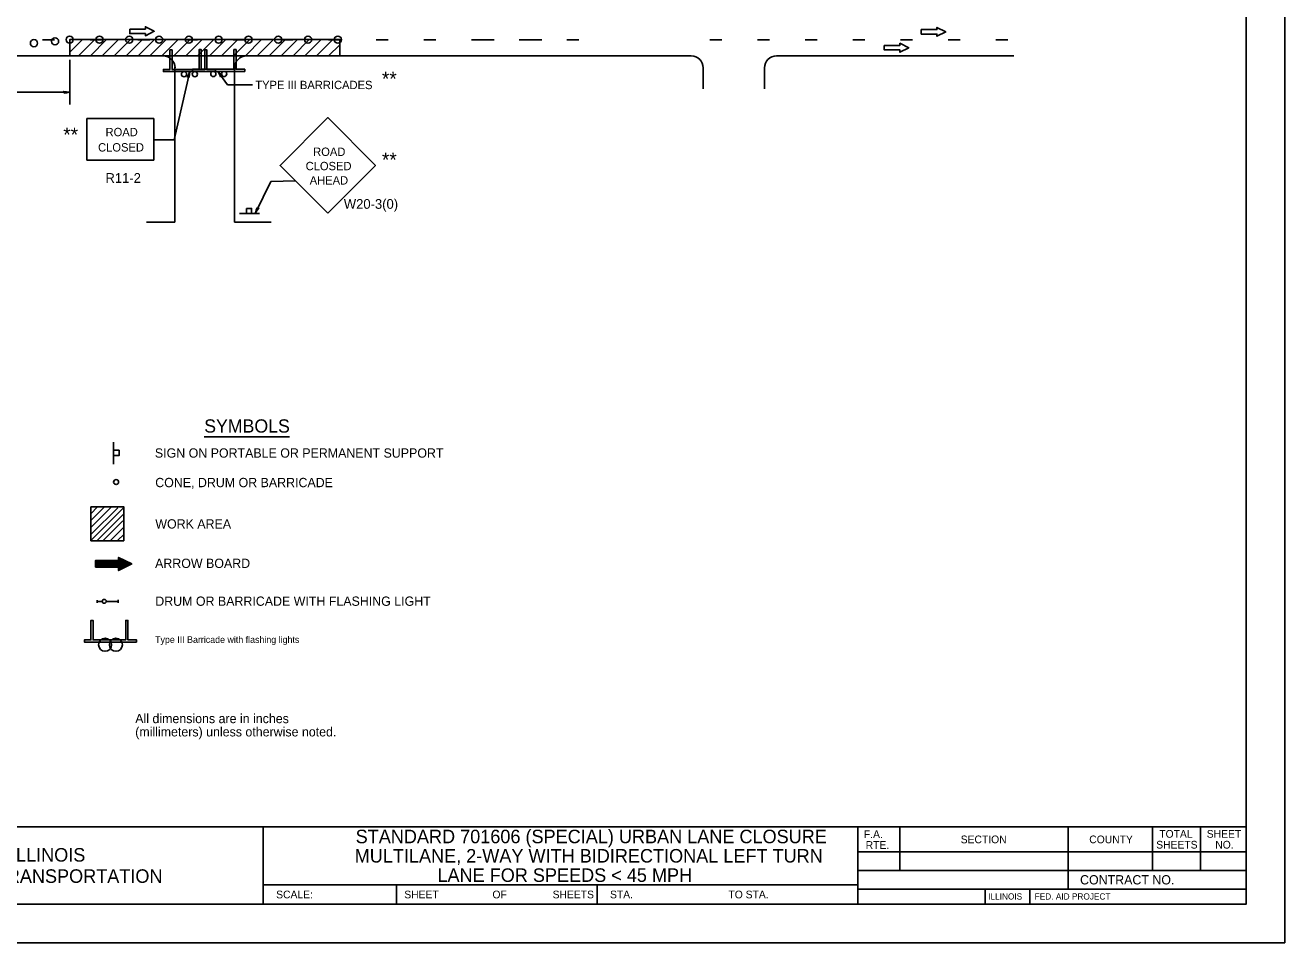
# Model space of a CAD drawing. Extents: x 92217 to 93577, y 75831 to 76271.
# Drawn here: x 93251.3 to 93577.4, y 75831.4 to 76068.8 of the extents above; entities that cross this region are included whole.
import ezdxf

# ---------------------------------------------------------------- set-up
doc = ezdxf.new("R2010")
doc.units = 0
for name, color, linetype in [('Design_PR_EOP', 7, 'Continuous'), ('Design_PR_Roadway Dimensions', 7, 'Continuous'), ('Level 48', 7, 'Continuous'), ('Sheets_50 Reference Boundary', 7, 'Continuous'), ('Sheets_General Details', 7, 'Continuous'), ('Sheets_Printer Plotting Border', 7, 'Continuous'), ('Stage_Construction Traffic Control', 7, 'Continuous'), ('Topo_PMK Symbols', 7, 'Continuous'), ('Topo_Traffic Sign', 7, 'Continuous')]:
    doc.layers.add(name, color=color, linetype=linetype)

msp = doc.modelspace()

# ---------------------------------------------------------------- linework, layer by layer
at = {"layer": 'Design_PR_EOP'}
for p, q in [((93171.83, 76060.86), (93308.59, 76060.86)), ((93290.07, 76057.99), (93290.07, 76017.87)), ((93305.5, 76057.77), (93305.5, 76017.87)), ((93308.59, 76060.86), (93423.74, 76060.86)), ((93426.83, 76052.38), (93426.83, 76057.77)), ((93442.69, 76052.38), (93442.69, 76057.77)), ((93445.78, 76060.86), (93507.24, 76060.86)), ((93290.07, 76017.87), (93282.68, 76017.87)), ((93305.5, 76017.87), (93314.94, 76017.87))]:
    msp.add_line(p, q, dxfattribs=at)
for centre, start, end in [((93286.99, 76057.77), 0, 90), ((93308.59, 76057.77), 90, 180), ((93423.74, 76057.77), 0, 90), ((93445.78, 76057.77), 90, 180)]:
    msp.add_arc(centre, 3.09, start, end, dxfattribs=at)
at = {"layer": 'Design_PR_Roadway Dimensions'}
for p, q in [((93262.81, 76059.81), (93262.81, 76048.27)), ((93246.31, 76051.45), (93262.81, 76051.45))]:
    msp.add_line(p, q, dxfattribs=at)
msp.add_lwpolyline([(93261.4, 76051.47), (93261.44, 76051.26), (93262.04, 76051.35), (93262.81, 76051.45), (93261.99, 76051.56), (93261.27, 76051.69), (93261.4, 76051.47), (93261.46, 76051.33), (93262.29, 76051.45), (93261.38, 76051.61), (93261.51, 76051.43), (93261.9, 76051.45), (93261.53, 76051.51)], dxfattribs=at)
at = {"layer": 'Level 48'}
msp.add_lwpolyline([(92897.4, 76271.44), (93577.4, 76271.44), (93577.4, 75831.44), (92897.4, 75831.44)], close=True, dxfattribs=at)
at = {"layer": 'Sheets_50 Reference Boundary'}
msp.add_lwpolyline([(92937.4, 76261.43), (93567.4, 76261.43), (93567.4, 75861.44), (92937.4, 75861.44)], close=True, dxfattribs=at)
at = {"layer": 'Sheets_General Details'}
for p, q in [((93577.4, 75831.44), (93577.4, 76271.44)), ((93274.17, 75960.93), (93274.17, 75955.22)), ((93297.64, 75962.3), (93319.7, 75962.3)), ((93268.27, 75942.43), (93270.04, 75944.2)), ((93268.27, 75938.89), (93273.51, 75944.13)), ((93268.32, 75940.68), (93271.74, 75944.1)), ((93268.32, 75935.49), (93276.93, 75944.1)), ((93268.46, 75937.19), (93275.26, 75943.99)), ((93270.02, 75935.58), (93276.91, 75942.48)), ((93271.57, 75935.58), (93276.58, 75940.59)), ((93273.42, 75935.49), (93276.86, 75938.93)), ((93275.21, 75935.49), (93276.89, 75937.17)), ((93269.95, 75919.42), (93269.95, 75920.06)), ((93269.95, 75919.74), (93271.25, 75919.74)), ((93272.28, 75919.76), (93275.37, 75919.76)), ((93275.37, 75919.77), (93275.37, 75920.13)), ((93275.37, 75919.42), (93275.37, 75920.06)), ((92937.4, 75861.44), (93567.4, 75861.44)), ((93312.88, 75861.44), (93312.88, 75841.44)), ((93466.88, 75861.44), (93466.88, 75841.44)), ((93477.69, 75861.44), (93477.69, 75850.13)), ((93521.29, 75861.44), (93521.29, 75845.33)), ((93543.13, 75861.44), (93543.13, 75850.13)), ((93555.54, 75861.44), (93555.54, 75850.13)), ((93466.88, 75854.93), (93567.4, 75854.93)), ((93466.88, 75850.13), (93567.4, 75850.13)), ((93312.88, 75846.44), (93466.88, 75846.44)), ((93347.4, 75846.44), (93347.4, 75841.44)), ((93399.4, 75846.44), (93399.4, 75841.44)), ((93466.88, 75845.33), (93567.4, 75845.33)), ((93499.83, 75845.33), (93499.83, 75841.44)), ((93511.43, 75845.33), (93511.43, 75841.44)), ((93577.4, 75831.44), (92897.4, 75831.44))]:
    msp.add_line(p, q, dxfattribs=at)
for points in [[(92937.4, 76261.44), (93567.4, 76261.44), (93567.4, 75841.44), (92937.4, 75841.44)], [(93275.6, 75958.89), (93274.17, 75958.89), (93274.17, 75957.46), (93275.6, 75957.46)], [(93268.32, 75944.22), (93268.32, 75935.44), (93276.82, 75935.44), (93276.82, 75944.22)]]:
    msp.add_lwpolyline(points, close=True, dxfattribs=at)
for points in [[(93269.46, 75928.58), (93269.46, 75930.29), (93275.46, 75930.29), (93275.46, 75931.15), (93278.89, 75929.44), (93275.46, 75927.72), (93275.46, 75928.58), (93269.46, 75928.58)], [(93269.51, 75930.23), (93275.51, 75930.25), (93275.5, 75931.01), (93278.76, 75929.44), (93275.53, 75927.82), (93275.51, 75928.67), (93269.55, 75928.65), (93269.51, 75930.16), (93275.63, 75930.19), (93275.58, 75930.8), (93278.57, 75929.42), (93275.63, 75927.98), (93275.57, 75928.73), (93269.62, 75928.72), (93269.56, 75930.07), (93275.7, 75930.09), (93275.64, 75930.65), (93278.38, 75929.42), (93275.68, 75928.1), (93275.63, 75928.82), (93269.72, 75928.82), (93269.62, 75929.97), (93275.79, 75930.02), (93275.74, 75930.49), (93278.17, 75929.4), (93275.77, 75928.24), (93275.68, 75928.9), (93269.78, 75928.88), (93269.72, 75929.89), (93269.85, 75929.87), (93269.82, 75928.98), (93269.98, 75928.95), (93269.94, 75929.87), (93275.84, 75929.9), (93275.84, 75930.32), (93277.94, 75929.42), (93275.84, 75928.36), (93275.76, 75928.98), (93270.07, 75928.98), (93270.07, 75929.77), (93275.87, 75929.74), (93275.93, 75930.13), (93277.71, 75929.4), (93275.96, 75928.53), (93275.81, 75929.08), (93270.18, 75929.05), (93270.13, 75929.63), (93275.89, 75929.63), (93276, 75929.97), (93277.4, 75929.42), (93277.53, 75929.42), (93276.03, 75928.7), (93275.89, 75929.14), (93270.31, 75929.11), (93270.23, 75929.45), (93275.89, 75929.51), (93276.07, 75929.81), (93277.19, 75929.37), (93276.12, 75928.86), (93275.92, 75929.22), (93270.36, 75929.15), (93270.33, 75929.34), (93275.9, 75929.42), (93276.1, 75929.67), (93276.93, 75929.37), (93276.13, 75928.98), (93276, 75929.27), (93270.44, 75929.21), (93270.43, 75929.27), (93275.9, 75929.34), (93276.12, 75929.55), (93276.72, 75929.35), (93276.15, 75929.11), (93276.06, 75929.31), (93276.12, 75929.45), (93276.49, 75929.34), (93276.2, 75929.22), (93276.15, 75929.32), (93276.25, 75929.32), (93275.58, 75930.85), (93278.54, 75929.47), (93275.87, 75929.55), (93270.27, 75929.55), (93269.92, 75929.01), (93269.87, 75929.89), (93270.07, 75929.81), (93275.86, 75929.83), (93275.86, 75929.67), (93270.21, 75929.67)], [(93280.12, 75909.21), (93266.63, 75909.21), (93266.63, 75909.77), (93268.31, 75909.77), (93268.31, 75914.83), (93268.87, 75914.83), (93268.87, 75909.77), (93277.31, 75909.77), (93277.31, 75914.83), (93277.87, 75914.83), (93277.87, 75909.77), (93280.12, 75909.77), (93280.12, 75909.21)]]:
    msp.add_lwpolyline(points, dxfattribs=at)
for centre, radius in [((93274.84, 75950.63), 0.643), ((93271.76, 75919.77), 0.514), ((93271.97, 75908.54), 1.69), ((93274.78, 75908.54), 1.69)]:
    msp.add_circle(centre, radius, dxfattribs=at)
at = {"layer": 'Sheets_Printer Plotting Border'}
msp.add_lwpolyline([(92897.4, 75831.44), (93577.4, 75831.44), (93577.4, 76271.44), (92897.4, 76271.44)], close=True, dxfattribs=at)
at = {"layer": 'Stage_Construction Traffic Control'}
for p, q in [((93262.86, 76061.83), (93266.1, 76065.07)), ((93265.09, 76060.86), (93269.3, 76065.07)), ((93268.17, 76060.86), (93272.38, 76065.07)), ((93271.26, 76060.86), (93275.47, 76065.07)), ((93274.34, 76060.86), (93278.56, 76065.07)), ((93277.43, 76060.86), (93281.64, 76065.07)), ((93280.51, 76060.86), (93284.73, 76065.07)), ((93283.6, 76060.86), (93287.81, 76065.07)), ((93286.69, 76060.86), (93290.9, 76065.07)), ((93289.77, 76060.86), (93293.99, 76065.07)), ((93292.86, 76060.86), (93297.07, 76065.07)), ((93295.94, 76060.86), (93300.16, 76065.07)), ((93299.03, 76060.86), (93303.24, 76065.07)), ((93302.11, 76060.86), (93306.33, 76065.07)), ((93305.2, 76060.86), (93309.41, 76065.07)), ((93308.29, 76060.86), (93312.5, 76065.07)), ((93311.37, 76060.86), (93315.58, 76065.07)), ((93314.46, 76060.86), (93318.67, 76065.07)), ((93317.54, 76060.86), (93321.76, 76065.07)), ((93320.63, 76060.86), (93324.84, 76065.07)), ((93323.71, 76060.86), (93327.93, 76065.07)), ((93326.71, 76060.86), (93330.92, 76065.07)), ((93329.79, 76060.86), (93332.71, 76063.77))]:
    msp.add_line(p, q, dxfattribs=at)
for points in [[(93332.71, 76060.86), (93332.71, 76065.07), (93262.81, 76065.07), (93262.81, 76060.86)], [(93300.57, 76056.81), (93287.07, 76056.81), (93287.07, 76057.37), (93288.76, 76057.37), (93288.76, 76062.43), (93289.32, 76062.43), (93289.32, 76057.37), (93297.76, 76057.37), (93297.76, 76062.43), (93298.32, 76062.43), (93298.32, 76057.37), (93300.57, 76057.37), (93300.57, 76056.81)], [(93308.14, 76056.87), (93294.64, 76056.87), (93294.64, 76057.43), (93296.33, 76057.43), (93296.33, 76062.49), (93296.89, 76062.49), (93296.89, 76057.43), (93305.33, 76057.43), (93305.33, 76062.49), (93305.89, 76062.49), (93305.89, 76057.43), (93308.14, 76057.43), (93308.14, 76056.87)]]:
    msp.add_lwpolyline(points, dxfattribs=at)
for centre, radius in [((93253.56, 76064.16), 0.926), ((93259.02, 76064.63), 0.926), ((93262.81, 76065.07), 0.926), ((93270.53, 76065.07), 0.926), ((93278.24, 76065.07), 0.926), ((93285.95, 76065.07), 0.926), ((93293.67, 76065.07), 0.926), ((93301.38, 76065.07), 0.926), ((93309.1, 76065.07), 0.926), ((93316.81, 76065.07), 0.926), ((93324.52, 76065.07), 0.926), ((93332.24, 76065.07), 0.926), ((93292.42, 76056.13), 0.675), ((93295.23, 76056.13), 0.675), ((93299.99, 76056.2), 0.675), ((93302.8, 76056.2), 0.675)]:
    msp.add_circle(centre, radius, dxfattribs=at)
at = {"layer": 'Topo_PMK Symbols'}
for points in [[(93278.35, 76067.82), (93278.35, 76066.66), (93282.4, 76066.66), (93282.4, 76066.09), (93284.72, 76067.24), (93282.4, 76068.4), (93282.4, 76067.82), (93278.35, 76067.82)], [(93483.26, 76067.67), (93483.26, 76066.51), (93487.31, 76066.51), (93487.31, 76065.93), (93489.62, 76067.09), (93487.31, 76068.25), (93487.31, 76067.67), (93483.26, 76067.67)], [(93255.77, 76065.04), (93258.85, 76065.04)], [(93268.11, 76065.04), (93271.2, 76065.04)], [(93280.45, 76065.04), (93283.54, 76065.04)], [(93292.79, 76065.04), (93295.88, 76065.04)], [(93305.14, 76065.04), (93308.22, 76065.04)], [(93317.48, 76065.04), (93320.57, 76065.04)], [(93329.82, 76065.04), (93332.91, 76065.04)], [(93342.16, 76065.04), (93345.25, 76065.04)], [(93354.51, 76065.04), (93357.59, 76065.04)], [(93366.85, 76065.04), (93369.93, 76065.04)], [(93369.59, 76065.04), (93372.68, 76065.04)], [(93379.19, 76065.04), (93382.28, 76065.04)], [(93381.93, 76065.04), (93385.02, 76065.04)], [(93391.54, 76065.04), (93394.62, 76065.04)], [(93428.56, 76065.04), (93431.65, 76065.04)], [(93440.9, 76065.04), (93443.99, 76065.04)], [(93453.25, 76065.04), (93456.33, 76065.04)], [(93465.59, 76065.04), (93468.68, 76065.04)], [(93477.93, 76065.04), (93481.02, 76065.04)], [(93490.28, 76065.04), (93493.36, 76065.04)], [(93502.62, 76065.04), (93505.7, 76065.04)], [(93473.69, 76063.56), (93473.69, 76062.4), (93477.74, 76062.4), (93477.74, 76061.82), (93480.05, 76062.98), (93477.74, 76064.14), (93477.74, 76063.56), (93473.69, 76063.56)]]:
    msp.add_lwpolyline(points, dxfattribs=at)
at = {"layer": 'Topo_Traffic Sign'}
for p, q in [((93289.9, 76039.19), (93293.88, 76056.79)), ((93303.69, 76053.41), (93301.17, 76056.87)), ((93310.12, 76053.41), (93303.69, 76053.41)), ((93267.29, 76044.7), (93284.57, 76044.7)), ((93267.29, 76044.7), (93267.29, 76033.9)), ((93284.57, 76044.7), (93284.57, 76033.9)), ((93284.57, 76039.19), (93289.9, 76039.19)), ((93267.29, 76033.9), (93284.57, 76033.9)), ((93314.93, 76028.34), (93310.88, 76020.23)), ((93321.26, 76028.59), (93314.93, 76028.34)), ((93306.77, 76020.12), (93311.92, 76020.12))]:
    msp.add_line(p, q, dxfattribs=at)
for points in [[(93293.55, 76055.41), (93293.76, 76055.41), (93293.81, 76056.01), (93293.88, 76056.79), (93293.59, 76056.01), (93293.31, 76055.33), (93293.55, 76055.41), (93293.7, 76055.44), (93293.76, 76056.28), (93293.41, 76055.43), (93293.61, 76055.52), (93293.67, 76055.9), (93293.54, 76055.55)], [(93301.99, 76055.72), (93302.13, 76055.88), (93301.7, 76056.31), (93301.17, 76056.87), (93301.56, 76056.14), (93301.88, 76055.49), (93301.99, 76055.72), (93302.06, 76055.85), (93301.47, 76056.46), (93301.88, 76055.62), (93301.95, 76055.84), (93301.7, 76056.13), (93301.87, 76055.8)], [(93329.64, 76020.21), (93341.98, 76032.55), (93329.64, 76044.9), (93317.29, 76032.55), (93329.64, 76020.21)], [(93311.53, 76021.49), (93311.32, 76021.54), (93311.13, 76020.97), (93310.88, 76020.23), (93311.34, 76020.92), (93311.78, 76021.51), (93311.53, 76021.49), (93311.37, 76021.5), (93311.11, 76020.7), (93311.66, 76021.44), (93311.44, 76021.4), (93311.29, 76021.05), (93311.51, 76021.35)]]:
    msp.add_lwpolyline(points, dxfattribs=at)
msp.add_lwpolyline([(93308.61, 76021.41), (93308.61, 76020.12), (93309.9, 76020.12), (93309.9, 76021.41)], close=True, dxfattribs=at)

# ---------------------------------------------------------------- texts
at = {"layer": 'Sheets_General Details'}
for s, height, p in [('SYMBOLS', 3.428, (93297.64, 75963.42)), ('SIGN ON PORTABLE OR PERMANENT SUPPORT', 2.3999, (93284.87, 75956.94)), ('CONE, DRUM OR BARRICADE', 2.3999, (93284.96, 75949.3)), ('WORK AREA', 2.4, (93284.98, 75938.6)), ('ARROW BOARD', 2.3999, (93284.92, 75928.4)), ('DRUM OR BARRICADE WITH FLASHING LIGHT', 2.3999, (93284.97, 75918.61)), ('Type III Barricade with flashing lights', 1.7142, (93284.93, 75909.01)), ('All dimensions are in inches', 2.3999, (93279.78, 75888.25)), ('(millimeters) unless otherwise noted.', 2.3999, (93279.78, 75884.82)), ('STANDARD 701606 (SPECIAL) URBAN LANE CLOSURE', 3.5, (93336.85, 75857.19)), ('F.A.  ', 2, (93468.43, 75858.53)), ('SECTION', 2, (93493.49, 75857.18)), ('COUNTY', 2, (93526.77, 75857.18)), ('TOTAL', 2, (93544.9, 75858.61)), ('SHEET', 2, (93557.19, 75858.61)), ('STATE OF ILLINOIS', 3.5, (93223.43, 75852.44)), ('MULTILANE, 2-WAY WITH BIDIRECTIONAL LEFT TURN', 3.5, (93336.6, 75852.19)), ('RTE.', 2, (93468.89, 75855.73)), ('SHEETS', 2, (93544.11, 75855.81)), ('NO.', 2, (93559.39, 75855.81)), ('DEPARTMENT OF TRANSPORTATION', 3.5, (93202.33, 75846.94)), ('LANE FOR SPEEDS < 45 MPH', 3.5, (93358.02, 75847.19)), ('CONTRACT NO.      ', 2.4, (93524.39, 75846.53)), ('SCALE:          ', 2, (93316.27, 75842.93)), ('SHEET', 2, (93349.44, 75842.93)), ('OF', 2, (93372.26, 75842.93)), ('SHEETS', 2, (93387.84, 75842.93)), ('STA.', 2, (93402.7, 75842.93)), ('TO STA.', 2, (93433.36, 75842.93)), ('ILLINOIS', 1.6, (93500.61, 75842.62)), ('FED. AID PROJECT', 1.6, (93512.65, 75842.62))]:
    msp.add_text(s, height=height, dxfattribs=at).set_placement(p)
at = {"layer": 'Topo_Traffic Sign'}
for s, height, p in [('TYPE III BARRICADES', 2.16, (93310.86, 76052.27)), ('**', 3.703, (93343.64, 76053.1)), ('**', 3.703, (93261.15, 76038.64)), ('ROAD', 2.16, (93272.1, 76040.09)), ('CLOSED', 2.16, (93270.16, 76036.13)), ('ROAD', 2.16, (93325.84, 76034.99)), ('**', 3.703, (93343.64, 76032.15)), ('CLOSED', 2.16, (93323.9, 76031.29)), ('R11-2', 2.52, (93272.07, 76028.03)), ('AHEAD', 2.16, (93324.95, 76027.59)), ('W20-3(0)', 2.52, (93333.79, 76021.31))]:
    msp.add_text(s, height=height, dxfattribs=at).set_placement(p)

doc.saveas('drawing.dxf')
